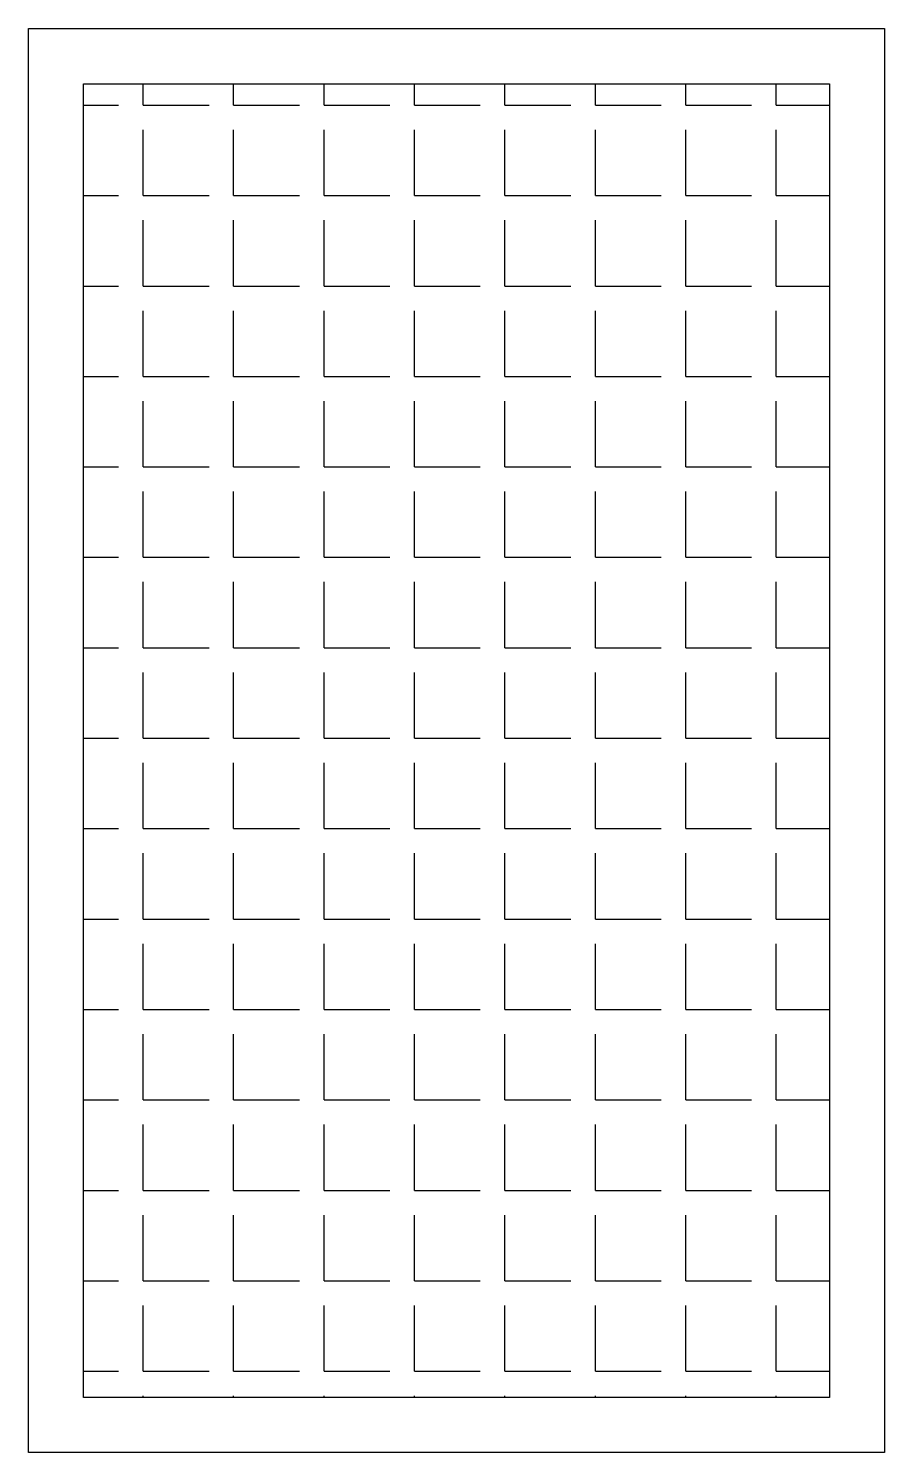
# Model space of a CAD drawing. Header units: inches. Extents: x 1.2 to 40.3, y 1.2 to 66.2.
import ezdxf

# ---------------------------------------------------------------- set-up
doc = ezdxf.new("R2010")
doc.units = ezdxf.units.IN
doc.header["$MEASUREMENT"] = 0
doc.layers.add('Z - HANWAH 250 HATCH', color=9, linetype='Continuous')

msp = doc.modelspace()

# ---------------------------------------------------------------- hatches: boundary and pattern name
h = msp.add_hatch()
h.set_pattern_fill('ANGLE', color=9, scale=15)
h.set_pattern_definition([(0, (22.9764, 42.0548), (0, 4.125), [3, -1.125]), (90, (22.9764, 42.0548), (-4.125, 3e-16), [3, -1.125])])
h.paths.add_polyline_path([(3.761, 63.661), (3.761, 3.745), (37.777, 3.745), (37.777, 63.661)])

# ---------------------------------------------------------------- linework, layer by layer
at = {"layer": 'Z - HANWAH 250 HATCH', "color": 7, "linetype": 'Continuous', "flags": 128}
msp.add_lwpolyline([(40.294, 1.228), (1.244, 1.228), (1.244, 66.178), (40.294, 66.178)], close=True, dxfattribs=at)
at = {"layer": 'Z - HANWAH 250 HATCH', "color": 8, "linetype": 'Continuous', "flags": 128}
msp.add_lwpolyline([(37.777, 3.745), (3.761, 3.745), (3.761, 63.661), (37.777, 63.661)], close=True, dxfattribs=at)

doc.saveas('drawing.dxf')
